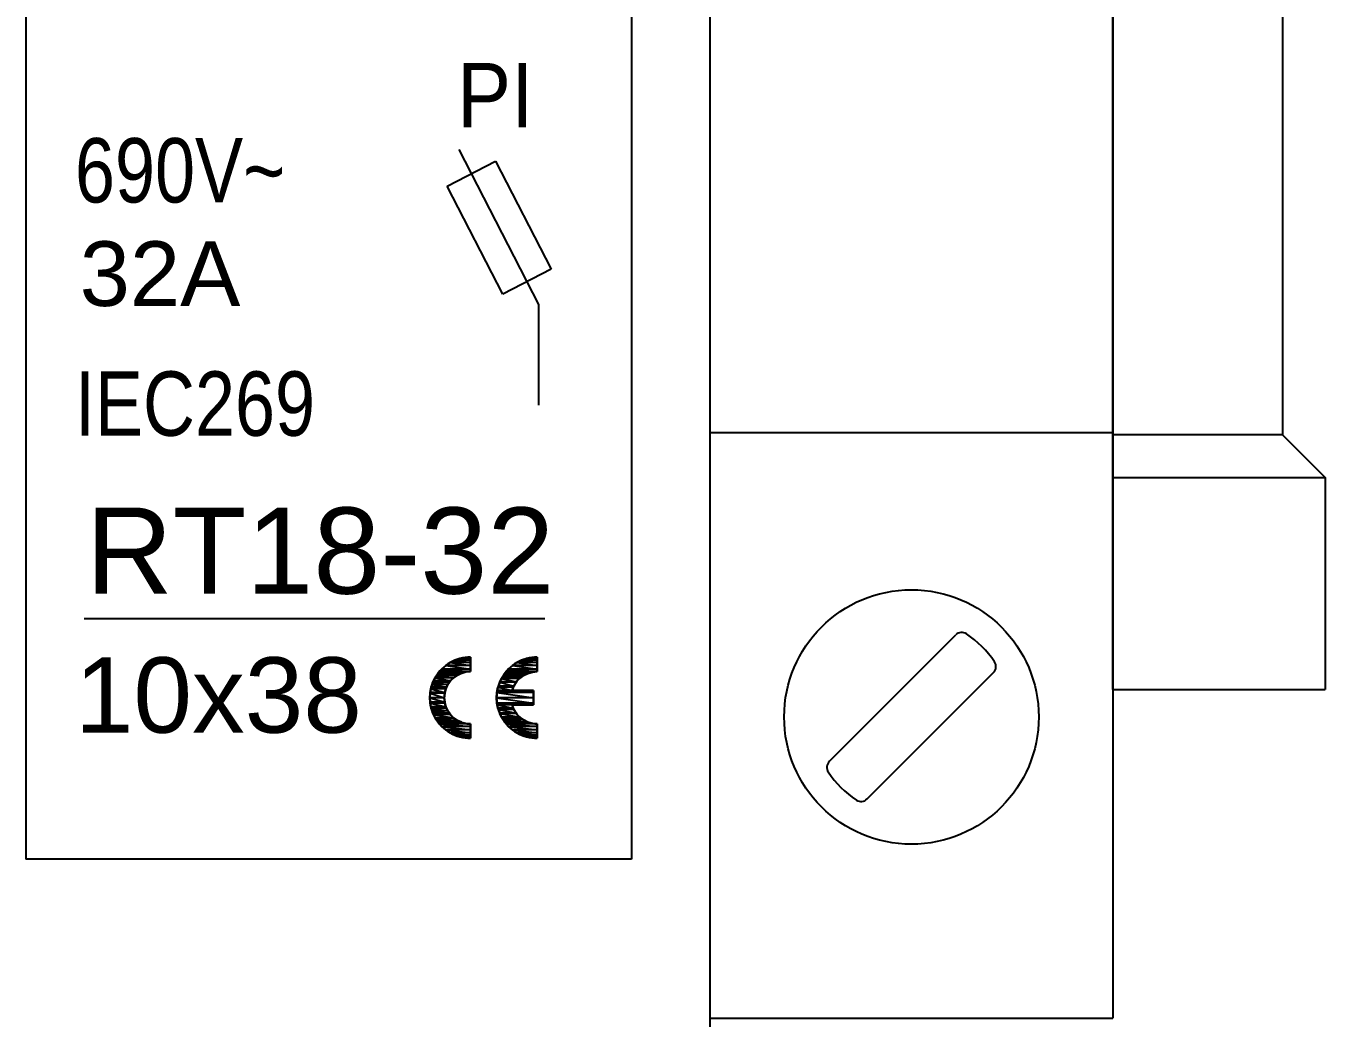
# Model space of a CAD drawing. Header units: millimetres. Extents: x 173893 to 258446, y -176540 to -123824.
# Drawn here: x 192820.81 to 192851.44, y -172821.63 to -172798.23 of the extents above; entities that cross this region are included whole.
import ezdxf

# ---------------------------------------------------------------- set-up
doc = ezdxf.new("R2010")
doc.units = ezdxf.units.MM
doc.header["$LTSCALE"] = 3
doc.layers.add('1', color=3, linetype='Continuous')
doc.layers.add('DUT', color=7, linetype='Continuous')
doc.styles.add('Arial', font='arial.ttf')

msp = doc.modelspace()

# ---------------------------------------------------------------- linework, layer by layer
for p, q in [((192836.939, -172758.854), (192836.939, -172838.335)), ((192820.815, -172786.495), (192820.815, -172817.883)), ((192835.091, -172786.495), (192835.091, -172817.883)), ((192831.022, -172801.145), (192832.899, -172804.798)), ((192830.745, -172802.008), (192831.885, -172801.422)), ((192831.885, -172801.422), (192833.194, -172803.969)), ((192832.054, -172804.555), (192830.745, -172802.008)), ((192833.194, -172803.969), (192832.054, -172804.555)), ((192832.899, -172804.798), (192832.899, -172807.172)), ((192822.184, -172812.204), (192833.048, -172812.204)), ((192830.617, -172813.397), (192830.574, -172813.443)), ((192830.662, -172813.355), (192830.617, -172813.397)), ((192830.711, -172813.315), (192830.662, -172813.355)), ((192830.761, -172813.279), (192830.711, -172813.315)), ((192830.814, -172813.247), (192830.761, -172813.279)), ((192830.868, -172813.217), (192830.814, -172813.247)), ((192830.925, -172813.192), (192830.868, -172813.217)), ((192830.983, -172813.17), (192830.925, -172813.192)), ((192831.042, -172813.152), (192830.983, -172813.17)), ((192831.103, -172813.137), (192831.042, -172813.152)), ((192831.165, -172813.127), (192831.103, -172813.137)), ((192831.228, -172813.121), (192831.165, -172813.127)), ((192831.292, -172813.119), (192831.228, -172813.121)), ((192831.292, -172813.119), (192831.292, -172813.119)), ((192832.19, -172813.397), (192832.147, -172813.443)), ((192832.236, -172813.355), (192832.19, -172813.397)), ((192832.284, -172813.315), (192832.236, -172813.355)), ((192832.334, -172813.279), (192832.284, -172813.315)), ((192832.387, -172813.247), (192832.334, -172813.279)), ((192832.442, -172813.217), (192832.387, -172813.247)), ((192832.498, -172813.192), (192832.442, -172813.217)), ((192832.556, -172813.17), (192832.498, -172813.192)), ((192832.616, -172813.152), (192832.556, -172813.17)), ((192832.677, -172813.137), (192832.616, -172813.152)), ((192832.739, -172813.127), (192832.677, -172813.137)), ((192832.802, -172813.121), (192832.739, -172813.127)), ((192832.866, -172813.119), (192832.802, -172813.121)), ((192832.866, -172813.119), (192832.866, -172813.119)), ((192830.407, -172813.711), (192830.385, -172813.77)), ((192830.433, -172813.653), (192830.407, -172813.711)), ((192830.464, -172813.597), (192830.433, -172813.653)), ((192830.497, -172813.543), (192830.464, -172813.597)), ((192830.464, -172813.597), (192830.464, -172813.597)), ((192830.534, -172813.491), (192830.497, -172813.543)), ((192830.574, -172813.443), (192830.534, -172813.491)), ((192830.804, -172813.699), (192830.78, -172813.732)), ((192830.829, -172813.668), (192830.804, -172813.699)), ((192830.857, -172813.638), (192830.829, -172813.668)), ((192830.886, -172813.611), (192830.857, -172813.638)), ((192830.917, -172813.586), (192830.886, -172813.611)), ((192830.95, -172813.562), (192830.917, -172813.586)), ((192830.984, -172813.541), (192830.95, -172813.562)), ((192831.019, -172813.522), (192830.984, -172813.541)), ((192831.055, -172813.506), (192831.019, -172813.522)), ((192831.093, -172813.492), (192831.055, -172813.506)), ((192831.131, -172813.48), (192831.093, -172813.492)), ((192831.17, -172813.471), (192831.131, -172813.48)), ((192831.21, -172813.464), (192831.17, -172813.471)), ((192831.251, -172813.46), (192831.21, -172813.464)), ((192831.292, -172813.459), (192831.251, -172813.46)), ((192831.292, -172813.459), (192831.292, -172813.459)), ((192831.981, -172813.711), (192831.959, -172813.77)), ((192832.007, -172813.653), (192831.981, -172813.711)), ((192832.037, -172813.597), (192832.007, -172813.653)), ((192832.071, -172813.543), (192832.037, -172813.597)), ((192832.037, -172813.597), (192832.037, -172813.597)), ((192832.108, -172813.491), (192832.071, -172813.543)), ((192832.147, -172813.443), (192832.108, -172813.491)), ((192832.388, -172813.684), (192832.359, -172813.724)), ((192832.421, -172813.648), (192832.388, -172813.684)), ((192832.456, -172813.614), (192832.421, -172813.648)), ((192832.495, -172813.583), (192832.456, -172813.614)), ((192832.535, -172813.555), (192832.495, -172813.583)), ((192832.577, -172813.53), (192832.535, -172813.555)), ((192832.621, -172813.509), (192832.577, -172813.53)), ((192832.668, -172813.491), (192832.621, -172813.509)), ((192832.715, -172813.477), (192832.668, -172813.491)), ((192832.764, -172813.467), (192832.715, -172813.477)), ((192832.814, -172813.461), (192832.764, -172813.467)), ((192832.866, -172813.459), (192832.814, -172813.461)), ((192832.866, -172813.459), (192832.866, -172813.459)), ((192830.337, -172814.013), (192830.335, -172814.075)), ((192830.343, -172813.952), (192830.337, -172814.013)), ((192830.353, -172813.89), (192830.343, -172813.952)), ((192830.367, -172813.83), (192830.353, -172813.89)), ((192830.385, -172813.77), (192830.367, -172813.83)), ((192830.681, -172813.996), (192830.677, -172814.035)), ((192830.687, -172813.956), (192830.681, -172813.996)), ((192830.696, -172813.917), (192830.687, -172813.956)), ((192830.708, -172813.878), (192830.696, -172813.917)), ((192830.722, -172813.84), (192830.708, -172813.878)), ((192830.739, -172813.803), (192830.722, -172813.84)), ((192830.758, -172813.767), (192830.739, -172813.803)), ((192830.78, -172813.732), (192830.758, -172813.767)), ((192830.758, -172813.767), (192830.758, -172813.767)), ((192831.911, -172814.013), (192831.909, -172814.075)), ((192831.917, -172813.952), (192831.911, -172814.013)), ((192831.927, -172813.89), (192831.917, -172813.952)), ((192831.941, -172813.83), (192831.927, -172813.89)), ((192831.959, -172813.77), (192831.941, -172813.83)), ((192832.289, -172813.857), (192832.273, -172813.905)), ((192832.273, -172813.905), (192832.781, -172813.905)), ((192832.309, -172813.81), (192832.289, -172813.857)), ((192832.332, -172813.766), (192832.309, -172813.81)), ((192832.359, -172813.724), (192832.332, -172813.766)), ((192832.781, -172813.905), (192832.781, -172814.246)), ((192830.335, -172814.075), (192830.337, -172814.137)), ((192830.337, -172814.137), (192830.343, -172814.199)), ((192830.343, -172814.199), (192830.353, -172814.26)), ((192830.353, -172814.26), (192830.367, -172814.321)), ((192830.367, -172814.321), (192830.385, -172814.381)), ((192830.677, -172814.035), (192830.676, -172814.075)), ((192830.676, -172814.075), (192830.677, -172814.115)), ((192830.677, -172814.115), (192830.681, -172814.155)), ((192830.681, -172814.155), (192830.687, -172814.194)), ((192830.687, -172814.194), (192830.696, -172814.234)), ((192830.696, -172814.234), (192830.708, -172814.272)), ((192830.708, -172814.272), (192830.722, -172814.31)), ((192830.722, -172814.31), (192830.739, -172814.347)), ((192831.909, -172814.075), (192831.911, -172814.137)), ((192831.911, -172814.137), (192831.917, -172814.199)), ((192831.917, -172814.199), (192831.927, -172814.26)), ((192831.927, -172814.26), (192831.941, -172814.321)), ((192831.941, -172814.321), (192831.959, -172814.381)), ((192832.273, -172814.246), (192832.781, -172814.246)), ((192832.273, -172814.246), (192832.273, -172814.246)), ((192832.273, -172814.246), (192832.289, -172814.294)), ((192832.289, -172814.294), (192832.309, -172814.34)), ((192830.385, -172814.381), (192830.407, -172814.44)), ((192830.407, -172814.44), (192830.433, -172814.497)), ((192830.433, -172814.497), (192830.464, -172814.554)), ((192830.464, -172814.554), (192830.464, -172814.554)), ((192830.464, -172814.554), (192830.497, -172814.608)), ((192830.497, -172814.608), (192830.534, -172814.659)), ((192830.739, -172814.347), (192830.758, -172814.384)), ((192830.758, -172814.384), (192830.758, -172814.384)), ((192830.758, -172814.384), (192830.78, -172814.418)), ((192830.78, -172814.418), (192830.804, -172814.452)), ((192830.804, -172814.452), (192830.829, -172814.483)), ((192830.829, -172814.483), (192830.857, -172814.512)), ((192830.857, -172814.512), (192830.886, -172814.54)), ((192830.886, -172814.54), (192830.917, -172814.565)), ((192830.917, -172814.565), (192830.95, -172814.588)), ((192830.95, -172814.588), (192830.984, -172814.609)), ((192830.984, -172814.609), (192831.019, -172814.628)), ((192831.019, -172814.628), (192831.055, -172814.645)), ((192831.959, -172814.381), (192831.981, -172814.44)), ((192831.981, -172814.44), (192832.007, -172814.497)), ((192832.007, -172814.497), (192832.037, -172814.554)), ((192832.037, -172814.554), (192832.037, -172814.554)), ((192832.037, -172814.554), (192832.071, -172814.608)), ((192832.071, -172814.608), (192832.108, -172814.659)), ((192832.309, -172814.34), (192832.332, -172814.385)), ((192832.332, -172814.385), (192832.359, -172814.427)), ((192832.359, -172814.427), (192832.388, -172814.466)), ((192832.388, -172814.466), (192832.421, -172814.503)), ((192832.421, -172814.503), (192832.456, -172814.537)), ((192832.456, -172814.537), (192832.495, -172814.568)), ((192832.495, -172814.568), (192832.535, -172814.596)), ((192832.535, -172814.596), (192832.577, -172814.62)), ((192832.577, -172814.62), (192832.621, -172814.642)), ((192830.534, -172814.659), (192830.574, -172814.708)), ((192830.574, -172814.708), (192830.617, -172814.753)), ((192830.617, -172814.753), (192830.662, -172814.796)), ((192830.662, -172814.796), (192830.711, -172814.835)), ((192830.711, -172814.835), (192830.761, -172814.871)), ((192830.761, -172814.871), (192830.814, -172814.904)), ((192830.814, -172814.904), (192830.868, -172814.933)), ((192830.868, -172814.933), (192830.925, -172814.959)), ((192831.055, -172814.645), (192831.093, -172814.659)), ((192831.093, -172814.659), (192831.131, -172814.671)), ((192831.131, -172814.671), (192831.17, -172814.68)), ((192831.17, -172814.68), (192831.21, -172814.687)), ((192831.21, -172814.687), (192831.251, -172814.691)), ((192831.251, -172814.691), (192831.292, -172814.692)), ((192832.108, -172814.659), (192832.147, -172814.708)), ((192832.147, -172814.708), (192832.19, -172814.753)), ((192832.19, -172814.753), (192832.236, -172814.796)), ((192832.236, -172814.796), (192832.284, -172814.835)), ((192832.284, -172814.835), (192832.334, -172814.871)), ((192832.334, -172814.871), (192832.387, -172814.904)), ((192832.387, -172814.904), (192832.442, -172814.933)), ((192832.442, -172814.933), (192832.498, -172814.959)), ((192832.621, -172814.642), (192832.668, -172814.659)), ((192832.668, -172814.659), (192832.715, -172814.673)), ((192832.715, -172814.673), (192832.764, -172814.684)), ((192832.764, -172814.684), (192832.814, -172814.69)), ((192832.814, -172814.69), (192832.866, -172814.692)), ((192830.925, -172814.959), (192830.983, -172814.981)), ((192830.983, -172814.981), (192831.042, -172814.999)), ((192831.042, -172814.999), (192831.103, -172815.013)), ((192831.103, -172815.013), (192831.165, -172815.024)), ((192831.165, -172815.024), (192831.228, -172815.03)), ((192831.228, -172815.03), (192831.292, -172815.032)), ((192832.498, -172814.959), (192832.556, -172814.981)), ((192832.556, -172814.981), (192832.616, -172814.999)), ((192832.616, -172814.999), (192832.677, -172815.013)), ((192832.677, -172815.013), (192832.739, -172815.024)), ((192832.739, -172815.024), (192832.802, -172815.03)), ((192832.802, -172815.03), (192832.866, -172815.032)), ((192835.091, -172817.883), (192820.815, -172817.883))]:
    msp.add_line(p, q)
at = {"color": 251}
for p, q in [((192830.563, -172813.459), (192830.616, -172813.399)), ((192830.616, -172813.399), (192830.563, -172813.459)), ((192830.616, -172813.399), (192830.71, -172813.316)), ((192830.71, -172813.316), (192830.616, -172813.399)), ((192831.292, -172813.399), (192830.616, -172813.399)), ((192830.616, -172813.399), (192831.292, -172813.459)), ((192830.616, -172813.399), (192831.292, -172813.459)), ((192831.292, -172813.399), (192830.616, -172813.399)), ((192830.71, -172813.316), (192830.814, -172813.247)), ((192830.814, -172813.247), (192830.71, -172813.316)), ((192831.292, -172813.316), (192830.71, -172813.316)), ((192830.71, -172813.316), (192831.292, -172813.399)), ((192830.71, -172813.316), (192831.292, -172813.399)), ((192831.292, -172813.316), (192830.71, -172813.316)), ((192830.814, -172813.247), (192830.926, -172813.191)), ((192830.926, -172813.191), (192830.814, -172813.247)), ((192831.292, -172813.247), (192830.814, -172813.247)), ((192830.814, -172813.247), (192831.292, -172813.316)), ((192830.814, -172813.247), (192831.292, -172813.316)), ((192831.292, -172813.247), (192830.814, -172813.247)), ((192830.926, -172813.191), (192831.045, -172813.151)), ((192831.045, -172813.151), (192830.926, -172813.191)), ((192831.292, -172813.191), (192830.926, -172813.191)), ((192830.926, -172813.191), (192831.292, -172813.247)), ((192830.926, -172813.191), (192831.292, -172813.247)), ((192831.292, -172813.191), (192830.926, -172813.191)), ((192831.045, -172813.151), (192831.167, -172813.127)), ((192831.167, -172813.127), (192831.045, -172813.151)), ((192831.292, -172813.151), (192831.045, -172813.151)), ((192831.045, -172813.151), (192831.292, -172813.191)), ((192831.045, -172813.151), (192831.292, -172813.191)), ((192831.292, -172813.151), (192831.045, -172813.151)), ((192831.167, -172813.127), (192831.292, -172813.119)), ((192831.292, -172813.119), (192831.167, -172813.127)), ((192831.292, -172813.127), (192831.167, -172813.127)), ((192831.167, -172813.127), (192831.292, -172813.151)), ((192831.167, -172813.127), (192831.292, -172813.151)), ((192831.292, -172813.127), (192831.167, -172813.127)), ((192831.292, -172813.119), (192831.292, -172813.127)), ((192831.292, -172813.127), (192831.292, -172813.119)), ((192831.292, -172813.151), (192831.292, -172813.127)), ((192831.292, -172813.127), (192831.292, -172813.151)), ((192831.292, -172813.191), (192831.292, -172813.151)), ((192831.292, -172813.151), (192831.292, -172813.191)), ((192831.292, -172813.247), (192831.292, -172813.191)), ((192831.292, -172813.191), (192831.292, -172813.247)), ((192831.292, -172813.316), (192831.292, -172813.247)), ((192831.292, -172813.247), (192831.292, -172813.316)), ((192831.292, -172813.399), (192831.292, -172813.316)), ((192831.292, -172813.316), (192831.292, -172813.399)), ((192831.292, -172813.459), (192831.292, -172813.399)), ((192831.292, -172813.399), (192831.292, -172813.459)), ((192832.136, -172813.459), (192832.189, -172813.399)), ((192832.189, -172813.399), (192832.136, -172813.459)), ((192832.189, -172813.399), (192832.283, -172813.316)), ((192832.283, -172813.316), (192832.189, -172813.399)), ((192832.866, -172813.399), (192832.189, -172813.399)), ((192832.189, -172813.399), (192832.866, -172813.459)), ((192832.189, -172813.399), (192832.866, -172813.459)), ((192832.866, -172813.399), (192832.189, -172813.399)), ((192832.283, -172813.316), (192832.387, -172813.247)), ((192832.387, -172813.247), (192832.283, -172813.316)), ((192832.866, -172813.316), (192832.283, -172813.316)), ((192832.283, -172813.316), (192832.866, -172813.399)), ((192832.283, -172813.316), (192832.866, -172813.399)), ((192832.866, -172813.316), (192832.283, -172813.316)), ((192832.387, -172813.247), (192832.499, -172813.191)), ((192832.499, -172813.191), (192832.387, -172813.247)), ((192832.866, -172813.247), (192832.387, -172813.247)), ((192832.387, -172813.247), (192832.866, -172813.316)), ((192832.387, -172813.247), (192832.866, -172813.316)), ((192832.866, -172813.247), (192832.387, -172813.247)), ((192832.499, -172813.191), (192832.618, -172813.151)), ((192832.618, -172813.151), (192832.499, -172813.191)), ((192832.866, -172813.191), (192832.499, -172813.191)), ((192832.499, -172813.191), (192832.866, -172813.247)), ((192832.499, -172813.191), (192832.866, -172813.247)), ((192832.866, -172813.191), (192832.499, -172813.191)), ((192832.618, -172813.151), (192832.741, -172813.127)), ((192832.741, -172813.127), (192832.618, -172813.151)), ((192832.866, -172813.151), (192832.618, -172813.151)), ((192832.618, -172813.151), (192832.866, -172813.191)), ((192832.618, -172813.151), (192832.866, -172813.191)), ((192832.866, -172813.151), (192832.618, -172813.151)), ((192832.741, -172813.127), (192832.866, -172813.119)), ((192832.866, -172813.119), (192832.741, -172813.127)), ((192832.866, -172813.127), (192832.741, -172813.127)), ((192832.741, -172813.127), (192832.866, -172813.151)), ((192832.741, -172813.127), (192832.866, -172813.151)), ((192832.866, -172813.127), (192832.741, -172813.127)), ((192832.866, -172813.119), (192832.866, -172813.127)), ((192832.866, -172813.127), (192832.866, -172813.119)), ((192832.866, -172813.151), (192832.866, -172813.127)), ((192832.866, -172813.127), (192832.866, -172813.151)), ((192832.866, -172813.191), (192832.866, -172813.151)), ((192832.866, -172813.151), (192832.866, -172813.191)), ((192832.866, -172813.247), (192832.866, -172813.191)), ((192832.866, -172813.191), (192832.866, -172813.247)), ((192832.866, -172813.316), (192832.866, -172813.247)), ((192832.866, -172813.247), (192832.866, -172813.316)), ((192832.866, -172813.399), (192832.866, -172813.316)), ((192832.866, -172813.316), (192832.866, -172813.399)), ((192832.866, -172813.459), (192832.866, -172813.399)), ((192832.866, -172813.399), (192832.866, -172813.459)), ((192830.389, -172813.767), (192830.408, -172813.709)), ((192830.408, -172813.709), (192830.389, -172813.767)), ((192830.408, -172813.709), (192830.423, -172813.679)), ((192830.423, -172813.679), (192830.408, -172813.709)), ((192830.799, -172813.709), (192830.408, -172813.709)), ((192830.408, -172813.709), (192830.758, -172813.767)), ((192830.408, -172813.709), (192830.758, -172813.767)), ((192830.799, -172813.709), (192830.408, -172813.709)), ((192830.423, -172813.679), (192830.461, -172813.603)), ((192830.461, -172813.603), (192830.423, -172813.679)), ((192830.82, -172813.679), (192830.423, -172813.679)), ((192830.423, -172813.679), (192830.799, -172813.709)), ((192830.423, -172813.679), (192830.799, -172813.709)), ((192830.82, -172813.679), (192830.423, -172813.679)), ((192830.461, -172813.603), (192830.464, -172813.597)), ((192830.464, -172813.597), (192830.461, -172813.603)), ((192830.896, -172813.603), (192830.461, -172813.603)), ((192830.461, -172813.603), (192830.82, -172813.679)), ((192830.461, -172813.603), (192830.82, -172813.679)), ((192830.896, -172813.603), (192830.461, -172813.603)), ((192830.464, -172813.597), (192830.501, -172813.541)), ((192830.501, -172813.541), (192830.464, -172813.597)), ((192830.904, -172813.597), (192830.464, -172813.597)), ((192830.464, -172813.597), (192830.896, -172813.603)), ((192830.464, -172813.597), (192830.896, -172813.603)), ((192830.904, -172813.597), (192830.464, -172813.597)), ((192830.501, -172813.541), (192830.531, -172813.496)), ((192830.531, -172813.496), (192830.501, -172813.541)), ((192830.984, -172813.541), (192830.501, -172813.541)), ((192830.501, -172813.541), (192830.904, -172813.597)), ((192830.501, -172813.541), (192830.904, -172813.597)), ((192830.984, -172813.541), (192830.501, -172813.541)), ((192830.531, -172813.496), (192830.533, -172813.493)), ((192830.533, -172813.493), (192830.531, -172813.496)), ((192831.081, -172813.496), (192830.531, -172813.496)), ((192830.531, -172813.496), (192830.984, -172813.541)), ((192830.531, -172813.496), (192830.984, -172813.541)), ((192831.081, -172813.496), (192830.531, -172813.496)), ((192830.533, -172813.493), (192830.555, -172813.468)), ((192830.555, -172813.468), (192830.533, -172813.493)), ((192831.093, -172813.493), (192830.533, -172813.493)), ((192830.533, -172813.493), (192831.081, -172813.496)), ((192830.533, -172813.493), (192831.081, -172813.496)), ((192831.093, -172813.493), (192830.533, -172813.493)), ((192830.555, -172813.468), (192830.563, -172813.459)), ((192830.563, -172813.459), (192830.555, -172813.468)), ((192831.185, -172813.468), (192830.555, -172813.468)), ((192830.555, -172813.468), (192831.093, -172813.493)), ((192830.555, -172813.468), (192831.093, -172813.493)), ((192831.185, -172813.468), (192830.555, -172813.468)), ((192831.292, -172813.459), (192830.563, -172813.459)), ((192830.563, -172813.459), (192831.185, -172813.468)), ((192830.563, -172813.459), (192831.185, -172813.468)), ((192831.292, -172813.459), (192830.563, -172813.459)), ((192830.758, -172813.767), (192830.799, -172813.709)), ((192830.799, -172813.709), (192830.758, -172813.767)), ((192830.799, -172813.709), (192830.82, -172813.679)), ((192830.82, -172813.679), (192830.799, -172813.709)), ((192830.82, -172813.679), (192830.896, -172813.603)), ((192830.896, -172813.603), (192830.82, -172813.679)), ((192830.896, -172813.603), (192830.904, -172813.597)), ((192830.904, -172813.597), (192830.896, -172813.603)), ((192830.904, -172813.597), (192830.984, -172813.541)), ((192830.984, -172813.541), (192830.904, -172813.597)), ((192830.984, -172813.541), (192831.081, -172813.496)), ((192831.081, -172813.496), (192830.984, -172813.541)), ((192831.081, -172813.496), (192831.093, -172813.493)), ((192831.093, -172813.493), (192831.081, -172813.496)), ((192831.093, -172813.493), (192831.185, -172813.468)), ((192831.185, -172813.468), (192831.093, -172813.493)), ((192831.185, -172813.468), (192831.292, -172813.459)), ((192831.292, -172813.459), (192831.185, -172813.468)), ((192831.951, -172813.799), (192831.982, -172813.709)), ((192831.982, -172813.709), (192831.951, -172813.799)), ((192831.982, -172813.709), (192831.985, -172813.703)), ((192831.985, -172813.703), (192831.982, -172813.709)), ((192832.37, -172813.709), (192831.982, -172813.709)), ((192831.982, -172813.709), (192832.314, -172813.799)), ((192831.982, -172813.709), (192832.314, -172813.799)), ((192832.37, -172813.709), (192831.982, -172813.709)), ((192831.985, -172813.703), (192832.026, -172813.619)), ((192832.026, -172813.619), (192831.985, -172813.703)), ((192832.374, -172813.703), (192831.985, -172813.703)), ((192831.985, -172813.703), (192832.37, -172813.709)), ((192831.985, -172813.703), (192832.37, -172813.709)), ((192832.374, -172813.703), (192831.985, -172813.703)), ((192832.026, -172813.619), (192832.037, -172813.597)), ((192832.037, -172813.597), (192832.026, -172813.619)), ((192832.451, -172813.619), (192832.026, -172813.619)), ((192832.026, -172813.619), (192832.374, -172813.703)), ((192832.026, -172813.619), (192832.374, -172813.703)), ((192832.451, -172813.619), (192832.026, -172813.619)), ((192832.037, -172813.597), (192832.068, -172813.551)), ((192832.068, -172813.551), (192832.037, -172813.597)), ((192832.48, -172813.597), (192832.037, -172813.597)), ((192832.037, -172813.597), (192832.451, -172813.619)), ((192832.037, -172813.597), (192832.451, -172813.619)), ((192832.48, -172813.597), (192832.037, -172813.597)), ((192832.068, -172813.551), (192832.102, -172813.5)), ((192832.102, -172813.5), (192832.068, -172813.551)), ((192832.542, -172813.551), (192832.068, -172813.551)), ((192832.068, -172813.551), (192832.48, -172813.597)), ((192832.068, -172813.551), (192832.48, -172813.597)), ((192832.542, -172813.551), (192832.068, -172813.551)), ((192832.102, -172813.5), (192832.107, -172813.493)), ((192832.107, -172813.493), (192832.102, -172813.5)), ((192832.643, -172813.5), (192832.102, -172813.5)), ((192832.102, -172813.5), (192832.542, -172813.551)), ((192832.102, -172813.5), (192832.542, -172813.551)), ((192832.643, -172813.5), (192832.102, -172813.5)), ((192832.107, -172813.493), (192832.127, -172813.469)), ((192832.127, -172813.469), (192832.107, -172813.493)), ((192832.669, -172813.493), (192832.107, -172813.493)), ((192832.107, -172813.493), (192832.643, -172813.5)), ((192832.107, -172813.493), (192832.643, -172813.5)), ((192832.669, -172813.493), (192832.107, -172813.493)), ((192832.127, -172813.469), (192832.136, -172813.459)), ((192832.136, -172813.459), (192832.127, -172813.469)), ((192832.753, -172813.469), (192832.127, -172813.469)), ((192832.127, -172813.469), (192832.669, -172813.493)), ((192832.127, -172813.469), (192832.669, -172813.493)), ((192832.753, -172813.469), (192832.127, -172813.469)), ((192832.866, -172813.459), (192832.136, -172813.459)), ((192832.136, -172813.459), (192832.753, -172813.469)), ((192832.136, -172813.459), (192832.753, -172813.469)), ((192832.866, -172813.459), (192832.136, -172813.459)), ((192832.314, -172813.799), (192832.37, -172813.709)), ((192832.37, -172813.709), (192832.314, -172813.799)), ((192832.37, -172813.709), (192832.374, -172813.703)), ((192832.374, -172813.703), (192832.37, -172813.709)), ((192832.374, -172813.703), (192832.451, -172813.619)), ((192832.451, -172813.619), (192832.374, -172813.703)), ((192832.451, -172813.619), (192832.48, -172813.597)), ((192832.48, -172813.597), (192832.451, -172813.619)), ((192832.48, -172813.597), (192832.542, -172813.551)), ((192832.542, -172813.551), (192832.48, -172813.597)), ((192832.542, -172813.551), (192832.643, -172813.5)), ((192832.643, -172813.5), (192832.542, -172813.551)), ((192832.643, -172813.5), (192832.669, -172813.493)), ((192832.669, -172813.493), (192832.643, -172813.5)), ((192832.669, -172813.493), (192832.753, -172813.469)), ((192832.753, -172813.469), (192832.669, -172813.493)), ((192832.753, -172813.469), (192832.866, -172813.459)), ((192832.866, -172813.459), (192832.753, -172813.469)), ((192830.335, -172814.075), (192830.342, -172813.968)), ((192830.342, -172813.968), (192830.335, -172814.075)), ((192830.342, -172813.968), (192830.344, -172813.951)), ((192830.344, -172813.951), (192830.342, -172813.968)), ((192830.685, -172813.968), (192830.342, -172813.968)), ((192830.342, -172813.968), (192830.676, -172814.075)), ((192830.342, -172813.968), (192830.676, -172814.075)), ((192830.685, -172813.968), (192830.342, -172813.968)), ((192830.344, -172813.951), (192830.361, -172813.865)), ((192830.361, -172813.865), (192830.344, -172813.951)), ((192830.69, -172813.951), (192830.344, -172813.951)), ((192830.344, -172813.951), (192830.685, -172813.968)), ((192830.344, -172813.951), (192830.685, -172813.968)), ((192830.69, -172813.951), (192830.344, -172813.951)), ((192830.361, -172813.865), (192830.368, -172813.828)), ((192830.368, -172813.828), (192830.361, -172813.865)), ((192830.713, -172813.865), (192830.361, -172813.865)), ((192830.361, -172813.865), (192830.69, -172813.951)), ((192830.361, -172813.865), (192830.69, -172813.951)), ((192830.713, -172813.865), (192830.361, -172813.865)), ((192830.368, -172813.828), (192830.389, -172813.767)), ((192830.389, -172813.767), (192830.368, -172813.828)), ((192830.73, -172813.828), (192830.368, -172813.828)), ((192830.368, -172813.828), (192830.713, -172813.865)), ((192830.368, -172813.828), (192830.713, -172813.865)), ((192830.73, -172813.828), (192830.368, -172813.828)), ((192830.758, -172813.767), (192830.389, -172813.767)), ((192830.389, -172813.767), (192830.73, -172813.828)), ((192830.389, -172813.767), (192830.73, -172813.828)), ((192830.758, -172813.767), (192830.389, -172813.767)), ((192830.676, -172814.075), (192830.685, -172813.968)), ((192830.685, -172813.968), (192830.676, -172814.075)), ((192830.685, -172813.968), (192830.69, -172813.951)), ((192830.69, -172813.951), (192830.685, -172813.968)), ((192830.69, -172813.951), (192830.713, -172813.865)), ((192830.713, -172813.865), (192830.69, -172813.951)), ((192830.713, -172813.865), (192830.73, -172813.828)), ((192830.73, -172813.828), (192830.713, -172813.865)), ((192830.73, -172813.828), (192830.758, -172813.767)), ((192830.758, -172813.767), (192830.73, -172813.828)), ((192831.909, -172814.075), (192831.917, -172813.951)), ((192831.917, -172813.951), (192831.909, -172814.075)), ((192831.917, -172813.951), (192831.926, -172813.905)), ((192831.926, -172813.905), (192831.917, -172813.951)), ((192832.781, -172813.951), (192831.917, -172813.951)), ((192831.917, -172813.951), (192832.781, -172814.075)), ((192831.917, -172813.951), (192832.781, -172814.075)), ((192832.781, -172813.951), (192831.917, -172813.951)), ((192831.926, -172813.905), (192831.941, -172813.828)), ((192831.941, -172813.828), (192831.926, -172813.905)), ((192832.273, -172813.905), (192831.926, -172813.905)), ((192831.926, -172813.905), (192832.781, -172813.951)), ((192831.926, -172813.905), (192832.781, -172813.951)), ((192832.781, -172813.905), (192831.926, -172813.905)), ((192831.941, -172813.828), (192831.951, -172813.799)), ((192831.951, -172813.799), (192831.941, -172813.828)), ((192832.303, -172813.828), (192831.941, -172813.828)), ((192831.941, -172813.828), (192832.273, -172813.905)), ((192831.941, -172813.828), (192832.273, -172813.905)), ((192832.303, -172813.828), (192831.941, -172813.828)), ((192832.314, -172813.799), (192831.951, -172813.799)), ((192831.951, -172813.799), (192832.303, -172813.828)), ((192831.951, -172813.799), (192832.303, -172813.828)), ((192832.314, -172813.799), (192831.951, -172813.799)), ((192832.273, -172813.905), (192832.303, -172813.828)), ((192832.303, -172813.828), (192832.273, -172813.905)), ((192832.273, -172813.905), (192832.781, -172813.905)), ((192832.273, -172813.905), (192832.273, -172813.905)), ((192832.273, -172813.905), (192832.781, -172813.905)), ((192832.303, -172813.828), (192832.314, -172813.799)), ((192832.314, -172813.799), (192832.303, -172813.828)), ((192832.781, -172813.951), (192832.781, -172813.905)), ((192832.781, -172813.905), (192832.781, -172813.951)), ((192832.781, -172814.075), (192832.781, -172813.951)), ((192832.781, -172813.951), (192832.781, -172814.075)), ((192830.676, -172814.075), (192830.335, -172814.075)), ((192830.335, -172814.075), (192830.685, -172814.182)), ((192830.342, -172814.182), (192830.335, -172814.075)), ((192830.335, -172814.075), (192830.685, -172814.182)), ((192830.676, -172814.075), (192830.335, -172814.075)), ((192830.335, -172814.075), (192830.342, -172814.182)), ((192830.685, -172814.182), (192830.342, -172814.182)), ((192830.342, -172814.182), (192830.69, -172814.2)), ((192830.344, -172814.2), (192830.342, -172814.182)), ((192830.342, -172814.182), (192830.69, -172814.2)), ((192830.685, -172814.182), (192830.342, -172814.182)), ((192830.342, -172814.182), (192830.344, -172814.2)), ((192830.69, -172814.2), (192830.344, -172814.2)), ((192830.344, -172814.2), (192830.713, -172814.286)), ((192830.361, -172814.286), (192830.344, -172814.2)), ((192830.344, -172814.2), (192830.713, -172814.286)), ((192830.69, -172814.2), (192830.344, -172814.2)), ((192830.344, -172814.2), (192830.361, -172814.286)), ((192830.713, -172814.286), (192830.361, -172814.286)), ((192830.361, -172814.286), (192830.73, -172814.323)), ((192830.368, -172814.323), (192830.361, -172814.286)), ((192830.361, -172814.286), (192830.73, -172814.323)), ((192830.713, -172814.286), (192830.361, -172814.286)), ((192830.361, -172814.286), (192830.368, -172814.323)), ((192830.73, -172814.323), (192830.368, -172814.323)), ((192830.368, -172814.323), (192830.758, -172814.384)), ((192830.389, -172814.384), (192830.368, -172814.323)), ((192830.368, -172814.323), (192830.758, -172814.384)), ((192830.73, -172814.323), (192830.368, -172814.323)), ((192830.368, -172814.323), (192830.389, -172814.384)), ((192830.685, -172814.182), (192830.676, -172814.075)), ((192830.676, -172814.075), (192830.685, -172814.182)), ((192830.69, -172814.2), (192830.685, -172814.182)), ((192830.685, -172814.182), (192830.69, -172814.2)), ((192830.713, -172814.286), (192830.69, -172814.2)), ((192830.69, -172814.2), (192830.713, -172814.286)), ((192830.73, -172814.323), (192830.713, -172814.286)), ((192830.713, -172814.286), (192830.73, -172814.323)), ((192830.758, -172814.384), (192830.73, -172814.323)), ((192830.73, -172814.323), (192830.758, -172814.384)), ((192832.781, -172814.075), (192831.909, -172814.075)), ((192831.909, -172814.075), (192832.781, -172814.2)), ((192831.917, -172814.2), (192831.909, -172814.075)), ((192831.909, -172814.075), (192832.781, -172814.2)), ((192832.781, -172814.075), (192831.909, -172814.075)), ((192831.909, -172814.075), (192831.917, -172814.2)), ((192832.781, -172814.2), (192831.917, -172814.2)), ((192831.917, -172814.2), (192832.781, -172814.246)), ((192831.926, -172814.246), (192831.917, -172814.2)), ((192831.917, -172814.2), (192832.781, -172814.246)), ((192832.781, -172814.2), (192831.917, -172814.2)), ((192831.917, -172814.2), (192831.926, -172814.246)), ((192832.781, -172814.246), (192831.926, -172814.246)), ((192831.926, -172814.246), (192832.303, -172814.323)), ((192831.941, -172814.323), (192831.926, -172814.246)), ((192831.926, -172814.246), (192832.303, -172814.323)), ((192832.273, -172814.246), (192831.926, -172814.246)), ((192831.926, -172814.246), (192831.941, -172814.323)), ((192832.303, -172814.323), (192831.941, -172814.323)), ((192831.941, -172814.323), (192832.314, -172814.351)), ((192831.951, -172814.351), (192831.941, -172814.323)), ((192831.941, -172814.323), (192832.314, -172814.351)), ((192832.303, -172814.323), (192831.941, -172814.323)), ((192831.941, -172814.323), (192831.951, -172814.351)), ((192832.273, -172814.246), (192832.781, -172814.246)), ((192832.273, -172814.246), (192832.273, -172814.246)), ((192832.303, -172814.323), (192832.273, -172814.246)), ((192832.273, -172814.246), (192832.781, -172814.246)), ((192832.273, -172814.246), (192832.303, -172814.323)), ((192832.314, -172814.351), (192832.303, -172814.323)), ((192832.303, -172814.323), (192832.314, -172814.351)), ((192832.781, -172814.2), (192832.781, -172814.075)), ((192832.781, -172814.075), (192832.781, -172814.2)), ((192832.781, -172814.246), (192832.781, -172814.2)), ((192832.781, -172814.2), (192832.781, -172814.246)), ((192830.758, -172814.384), (192830.389, -172814.384)), ((192830.389, -172814.384), (192830.799, -172814.442)), ((192830.408, -172814.442), (192830.389, -172814.384)), ((192830.389, -172814.384), (192830.799, -172814.442)), ((192830.758, -172814.384), (192830.389, -172814.384)), ((192830.389, -172814.384), (192830.408, -172814.442)), ((192830.799, -172814.442), (192830.408, -172814.442)), ((192830.408, -172814.442), (192830.82, -172814.472)), ((192830.423, -172814.472), (192830.408, -172814.442)), ((192830.408, -172814.442), (192830.82, -172814.472)), ((192830.799, -172814.442), (192830.408, -172814.442)), ((192830.408, -172814.442), (192830.423, -172814.472)), ((192830.82, -172814.472), (192830.423, -172814.472)), ((192830.423, -172814.472), (192830.896, -172814.548)), ((192830.461, -172814.548), (192830.423, -172814.472)), ((192830.423, -172814.472), (192830.896, -172814.548)), ((192830.82, -172814.472), (192830.423, -172814.472)), ((192830.423, -172814.472), (192830.461, -172814.548)), ((192830.896, -172814.548), (192830.461, -172814.548)), ((192830.461, -172814.548), (192830.904, -172814.554)), ((192830.464, -172814.554), (192830.461, -172814.548)), ((192830.461, -172814.548), (192830.904, -172814.554)), ((192830.896, -172814.548), (192830.461, -172814.548)), ((192830.461, -172814.548), (192830.464, -172814.554)), ((192830.904, -172814.554), (192830.464, -172814.554)), ((192830.464, -172814.554), (192830.984, -172814.609)), ((192830.501, -172814.609), (192830.464, -172814.554)), ((192830.464, -172814.554), (192830.984, -172814.609)), ((192830.904, -172814.554), (192830.464, -172814.554)), ((192830.464, -172814.554), (192830.501, -172814.609)), ((192830.984, -172814.609), (192830.501, -172814.609)), ((192830.501, -172814.609), (192831.081, -172814.655)), ((192830.531, -172814.655), (192830.501, -172814.609)), ((192830.501, -172814.609), (192831.081, -172814.655)), ((192830.984, -172814.609), (192830.501, -172814.609)), ((192830.501, -172814.609), (192830.531, -172814.655)), ((192830.799, -172814.442), (192830.758, -172814.384)), ((192830.758, -172814.384), (192830.799, -172814.442)), ((192830.82, -172814.472), (192830.799, -172814.442)), ((192830.799, -172814.442), (192830.82, -172814.472)), ((192830.896, -172814.548), (192830.82, -172814.472)), ((192830.82, -172814.472), (192830.896, -172814.548)), ((192830.904, -172814.554), (192830.896, -172814.548)), ((192830.896, -172814.548), (192830.904, -172814.554)), ((192830.984, -172814.609), (192830.904, -172814.554)), ((192830.904, -172814.554), (192830.984, -172814.609)), ((192831.081, -172814.655), (192830.984, -172814.609)), ((192830.984, -172814.609), (192831.081, -172814.655)), ((192832.314, -172814.351), (192831.951, -172814.351)), ((192831.951, -172814.351), (192832.37, -172814.442)), ((192831.982, -172814.442), (192831.951, -172814.351)), ((192831.951, -172814.351), (192832.37, -172814.442)), ((192832.314, -172814.351), (192831.951, -172814.351)), ((192831.951, -172814.351), (192831.982, -172814.442)), ((192832.37, -172814.442), (192831.982, -172814.442)), ((192831.982, -172814.442), (192832.374, -172814.448)), ((192831.985, -172814.448), (192831.982, -172814.442)), ((192831.982, -172814.442), (192832.374, -172814.448)), ((192832.37, -172814.442), (192831.982, -172814.442)), ((192831.982, -172814.442), (192831.985, -172814.448)), ((192832.374, -172814.448), (192831.985, -172814.448)), ((192831.985, -172814.448), (192832.451, -172814.532)), ((192832.026, -172814.532), (192831.985, -172814.448)), ((192831.985, -172814.448), (192832.451, -172814.532)), ((192832.374, -172814.448), (192831.985, -172814.448)), ((192831.985, -172814.448), (192832.026, -172814.532)), ((192832.451, -172814.532), (192832.026, -172814.532)), ((192832.026, -172814.532), (192832.48, -172814.554)), ((192832.037, -172814.554), (192832.026, -172814.532)), ((192832.026, -172814.532), (192832.48, -172814.554)), ((192832.451, -172814.532), (192832.026, -172814.532)), ((192832.026, -172814.532), (192832.037, -172814.554)), ((192832.48, -172814.554), (192832.037, -172814.554)), ((192832.037, -172814.554), (192832.542, -172814.6)), ((192832.068, -172814.6), (192832.037, -172814.554)), ((192832.037, -172814.554), (192832.542, -172814.6)), ((192832.48, -172814.554), (192832.037, -172814.554)), ((192832.037, -172814.554), (192832.068, -172814.6)), ((192832.542, -172814.6), (192832.068, -172814.6)), ((192832.068, -172814.6), (192832.643, -172814.651)), ((192832.102, -172814.651), (192832.068, -172814.6)), ((192832.068, -172814.6), (192832.643, -172814.651)), ((192832.542, -172814.6), (192832.068, -172814.6)), ((192832.068, -172814.6), (192832.102, -172814.651)), ((192832.37, -172814.442), (192832.314, -172814.351)), ((192832.314, -172814.351), (192832.37, -172814.442)), ((192832.374, -172814.448), (192832.37, -172814.442)), ((192832.37, -172814.442), (192832.374, -172814.448)), ((192832.451, -172814.532), (192832.374, -172814.448)), ((192832.374, -172814.448), (192832.451, -172814.532)), ((192832.48, -172814.554), (192832.451, -172814.532)), ((192832.451, -172814.532), (192832.48, -172814.554)), ((192832.542, -172814.6), (192832.48, -172814.554)), ((192832.48, -172814.554), (192832.542, -172814.6)), ((192832.643, -172814.651), (192832.542, -172814.6)), ((192832.542, -172814.6), (192832.643, -172814.651)), ((192831.081, -172814.655), (192830.531, -172814.655)), ((192830.531, -172814.655), (192831.093, -172814.658)), ((192830.533, -172814.658), (192830.531, -172814.655)), ((192830.531, -172814.655), (192831.093, -172814.658)), ((192831.081, -172814.655), (192830.531, -172814.655)), ((192830.531, -172814.655), (192830.533, -172814.658)), ((192831.093, -172814.658), (192830.533, -172814.658)), ((192830.533, -172814.658), (192831.185, -172814.683)), ((192830.555, -172814.683), (192830.533, -172814.658)), ((192830.533, -172814.658), (192831.185, -172814.683)), ((192831.093, -172814.658), (192830.533, -172814.658)), ((192830.533, -172814.658), (192830.555, -172814.683)), ((192831.185, -172814.683), (192830.555, -172814.683)), ((192830.555, -172814.683), (192831.292, -172814.692)), ((192830.563, -172814.692), (192830.555, -172814.683)), ((192830.555, -172814.683), (192831.292, -172814.692)), ((192831.185, -172814.683), (192830.555, -172814.683)), ((192830.555, -172814.683), (192830.563, -172814.692)), ((192831.292, -172814.692), (192830.563, -172814.692)), ((192830.563, -172814.692), (192831.292, -172814.752)), ((192830.616, -172814.752), (192830.563, -172814.692)), ((192830.563, -172814.692), (192831.292, -172814.752)), ((192831.292, -172814.692), (192830.563, -172814.692)), ((192830.563, -172814.692), (192830.616, -172814.752)), ((192831.292, -172814.752), (192830.616, -172814.752)), ((192830.616, -172814.752), (192831.292, -172814.834)), ((192830.71, -172814.834), (192830.616, -172814.752)), ((192830.616, -172814.752), (192831.292, -172814.834)), ((192831.292, -172814.752), (192830.616, -172814.752)), ((192830.616, -172814.752), (192830.71, -172814.834)), ((192831.292, -172814.834), (192830.71, -172814.834)), ((192830.71, -172814.834), (192831.292, -172814.904)), ((192830.814, -172814.904), (192830.71, -172814.834)), ((192830.71, -172814.834), (192831.292, -172814.904)), ((192831.292, -172814.834), (192830.71, -172814.834)), ((192830.71, -172814.834), (192830.814, -172814.904)), ((192831.292, -172814.904), (192830.814, -172814.904)), ((192830.814, -172814.904), (192831.292, -172814.959)), ((192830.926, -172814.959), (192830.814, -172814.904)), ((192830.814, -172814.904), (192831.292, -172814.959)), ((192831.292, -172814.904), (192830.814, -172814.904)), ((192830.814, -172814.904), (192830.926, -172814.959)), ((192831.093, -172814.658), (192831.081, -172814.655)), ((192831.081, -172814.655), (192831.093, -172814.658)), ((192831.185, -172814.683), (192831.093, -172814.658)), ((192831.093, -172814.658), (192831.185, -172814.683)), ((192831.292, -172814.692), (192831.185, -172814.683)), ((192831.185, -172814.683), (192831.292, -172814.692)), ((192831.292, -172814.752), (192831.292, -172814.692)), ((192831.292, -172814.692), (192831.292, -172814.752)), ((192831.292, -172814.834), (192831.292, -172814.752)), ((192831.292, -172814.752), (192831.292, -172814.834)), ((192831.292, -172814.904), (192831.292, -172814.834)), ((192831.292, -172814.834), (192831.292, -172814.904)), ((192831.292, -172814.959), (192831.292, -172814.904)), ((192831.292, -172814.904), (192831.292, -172814.959)), ((192832.643, -172814.651), (192832.102, -172814.651)), ((192832.102, -172814.651), (192832.669, -172814.658)), ((192832.107, -172814.658), (192832.102, -172814.651)), ((192832.102, -172814.651), (192832.669, -172814.658)), ((192832.643, -172814.651), (192832.102, -172814.651)), ((192832.102, -172814.651), (192832.107, -172814.658)), ((192832.669, -172814.658), (192832.107, -172814.658)), ((192832.107, -172814.658), (192832.753, -172814.682)), ((192832.127, -172814.682), (192832.107, -172814.658)), ((192832.107, -172814.658), (192832.753, -172814.682)), ((192832.669, -172814.658), (192832.107, -172814.658)), ((192832.107, -172814.658), (192832.127, -172814.682)), ((192832.753, -172814.682), (192832.127, -172814.682)), ((192832.127, -172814.682), (192832.866, -172814.692)), ((192832.136, -172814.692), (192832.127, -172814.682)), ((192832.127, -172814.682), (192832.866, -172814.692)), ((192832.753, -172814.682), (192832.127, -172814.682)), ((192832.127, -172814.682), (192832.136, -172814.692)), ((192832.866, -172814.692), (192832.136, -172814.692)), ((192832.136, -172814.692), (192832.866, -172814.752)), ((192832.189, -172814.752), (192832.136, -172814.692)), ((192832.136, -172814.692), (192832.866, -172814.752)), ((192832.866, -172814.692), (192832.136, -172814.692)), ((192832.136, -172814.692), (192832.189, -172814.752)), ((192832.866, -172814.752), (192832.189, -172814.752)), ((192832.189, -172814.752), (192832.866, -172814.834)), ((192832.283, -172814.834), (192832.189, -172814.752)), ((192832.189, -172814.752), (192832.866, -172814.834)), ((192832.866, -172814.752), (192832.189, -172814.752)), ((192832.189, -172814.752), (192832.283, -172814.834)), ((192832.866, -172814.834), (192832.283, -172814.834)), ((192832.283, -172814.834), (192832.866, -172814.904)), ((192832.387, -172814.904), (192832.283, -172814.834)), ((192832.283, -172814.834), (192832.866, -172814.904)), ((192832.866, -172814.834), (192832.283, -172814.834)), ((192832.283, -172814.834), (192832.387, -172814.904)), ((192832.866, -172814.904), (192832.387, -172814.904)), ((192832.387, -172814.904), (192832.866, -172814.959)), ((192832.499, -172814.959), (192832.387, -172814.904)), ((192832.387, -172814.904), (192832.866, -172814.959)), ((192832.866, -172814.904), (192832.387, -172814.904)), ((192832.387, -172814.904), (192832.499, -172814.959)), ((192832.669, -172814.658), (192832.643, -172814.651)), ((192832.643, -172814.651), (192832.669, -172814.658)), ((192832.753, -172814.682), (192832.669, -172814.658)), ((192832.669, -172814.658), (192832.753, -172814.682)), ((192832.866, -172814.692), (192832.753, -172814.682)), ((192832.753, -172814.682), (192832.866, -172814.692)), ((192832.866, -172814.752), (192832.866, -172814.692)), ((192832.866, -172814.692), (192832.866, -172814.752)), ((192832.866, -172814.834), (192832.866, -172814.752)), ((192832.866, -172814.752), (192832.866, -172814.834)), ((192832.866, -172814.904), (192832.866, -172814.834)), ((192832.866, -172814.834), (192832.866, -172814.904)), ((192832.866, -172814.959), (192832.866, -172814.904)), ((192832.866, -172814.904), (192832.866, -172814.959)), ((192831.292, -172814.959), (192830.926, -172814.959)), ((192830.926, -172814.959), (192831.292, -172815)), ((192831.045, -172815), (192830.926, -172814.959)), ((192830.926, -172814.959), (192831.292, -172815)), ((192831.292, -172814.959), (192830.926, -172814.959)), ((192830.926, -172814.959), (192831.045, -172815)), ((192831.292, -172815), (192831.045, -172815)), ((192831.045, -172815), (192831.292, -172815.024)), ((192831.167, -172815.024), (192831.045, -172815)), ((192831.045, -172815), (192831.292, -172815.024)), ((192831.292, -172815), (192831.045, -172815)), ((192831.045, -172815), (192831.167, -172815.024)), ((192831.292, -172815.024), (192831.167, -172815.024)), ((192831.167, -172815.024), (192831.292, -172815.032)), ((192831.292, -172815.024), (192831.167, -172815.024)), ((192831.292, -172815.032), (192831.167, -172815.024)), ((192831.292, -172815), (192831.292, -172814.959)), ((192831.292, -172814.959), (192831.292, -172815)), ((192831.292, -172815.024), (192831.292, -172815)), ((192831.292, -172815), (192831.292, -172815.024)), ((192831.292, -172815.032), (192831.292, -172815.024)), ((192831.292, -172815.024), (192831.292, -172815.032)), ((192832.866, -172814.959), (192832.499, -172814.959)), ((192832.499, -172814.959), (192832.866, -172815)), ((192832.618, -172815), (192832.499, -172814.959)), ((192832.499, -172814.959), (192832.866, -172815)), ((192832.866, -172814.959), (192832.499, -172814.959)), ((192832.499, -172814.959), (192832.618, -172815)), ((192832.866, -172815), (192832.618, -172815)), ((192832.618, -172815), (192832.866, -172815.024)), ((192832.741, -172815.024), (192832.618, -172815)), ((192832.618, -172815), (192832.866, -172815.024)), ((192832.866, -172815), (192832.618, -172815)), ((192832.618, -172815), (192832.741, -172815.024)), ((192832.866, -172815.024), (192832.741, -172815.024)), ((192832.741, -172815.024), (192832.866, -172815.032)), ((192832.866, -172815.024), (192832.741, -172815.024)), ((192832.866, -172815.032), (192832.741, -172815.024)), ((192832.866, -172815), (192832.866, -172814.959)), ((192832.866, -172814.959), (192832.866, -172815)), ((192832.866, -172815.024), (192832.866, -172815)), ((192832.866, -172815), (192832.866, -172815.024)), ((192832.866, -172815.032), (192832.866, -172815.024)), ((192832.866, -172815.024), (192832.866, -172815.032))]:
    msp.add_line(p, q, dxfattribs=at)
at = {"layer": '1', "color": 7}
for p, q in [((192836.939, -172771.129), (192836.939, -172821.629)), ((192846.439, -172771.129), (192846.439, -172821.629)), ((192846.439, -172813.879), (192846.439, -172778.879)), ((192850.439, -172784.879), (192850.439, -172807.879)), ((192846.439, -172807.829), (192836.939, -172807.829)), ((192850.439, -172807.879), (192846.439, -172807.879)), ((192850.439, -172807.879), (192851.439, -172808.879)), ((192846.439, -172808.879), (192851.439, -172808.879)), ((192851.439, -172808.879), (192851.439, -172813.879)), ((192839.754, -172815.574), (192842.734, -172812.595)), ((192840.643, -172816.463), (192843.623, -172813.484)), ((192846.439, -172813.879), (192851.439, -172813.879)), ((192836.939, -172821.629), (192846.439, -172821.629))]:
    msp.add_line(p, q, dxfattribs=at)
msp.add_circle((192841.689, -172814.529), 3, dxfattribs=at)
for centre, radius, start, end in [((192842.875, -172812.736), 0.2, 56.4992, 135), ((192841.689, -172814.529), 2.35, 33.5008, 56.4992), ((192843.482, -172813.342), 0.2, 315, 33.5008), ((192839.896, -172815.716), 0.2, 135, 213.5008), ((192841.689, -172814.529), 2.35, 213.5008, 236.4992), ((192840.502, -172816.322), 0.2, 236.4992, 315)]:
    msp.add_arc(centre, radius, start, end, dxfattribs=at)

# ---------------------------------------------------------------- texts
at = {"layer": 'DUT', "color": 251, "style": 'Arial', "oblique": 0}
for s, width, p in [('PI', 0.9, (192830.977, -172800.625)), ('690V~', 0.8, (192821.969, -172802.396)), ('IEC269', 0.8, (192821.969, -172807.898))]:
    msp.add_text(s, height=1.5186, dxfattribs=dict(at, width=width)).set_placement(p)
at = {"layer": 'DUT', "color": 250, "style": 'Arial', "oblique": 0}
msp.add_text('32A', height=1.524, dxfattribs=at).set_placement((192822.081, -172804.836))
at = {"layer": 'DUT', "color": 251, "style": 'Arial', "oblique": 0}
for s, height, p in [('RT18-32', 2.032, (192822.225, -172811.621)), ('10x38', 1.778, (192821.966, -172814.9))]:
    msp.add_text(s, height=height, dxfattribs=at).set_placement(p)

doc.saveas('drawing.dxf')
